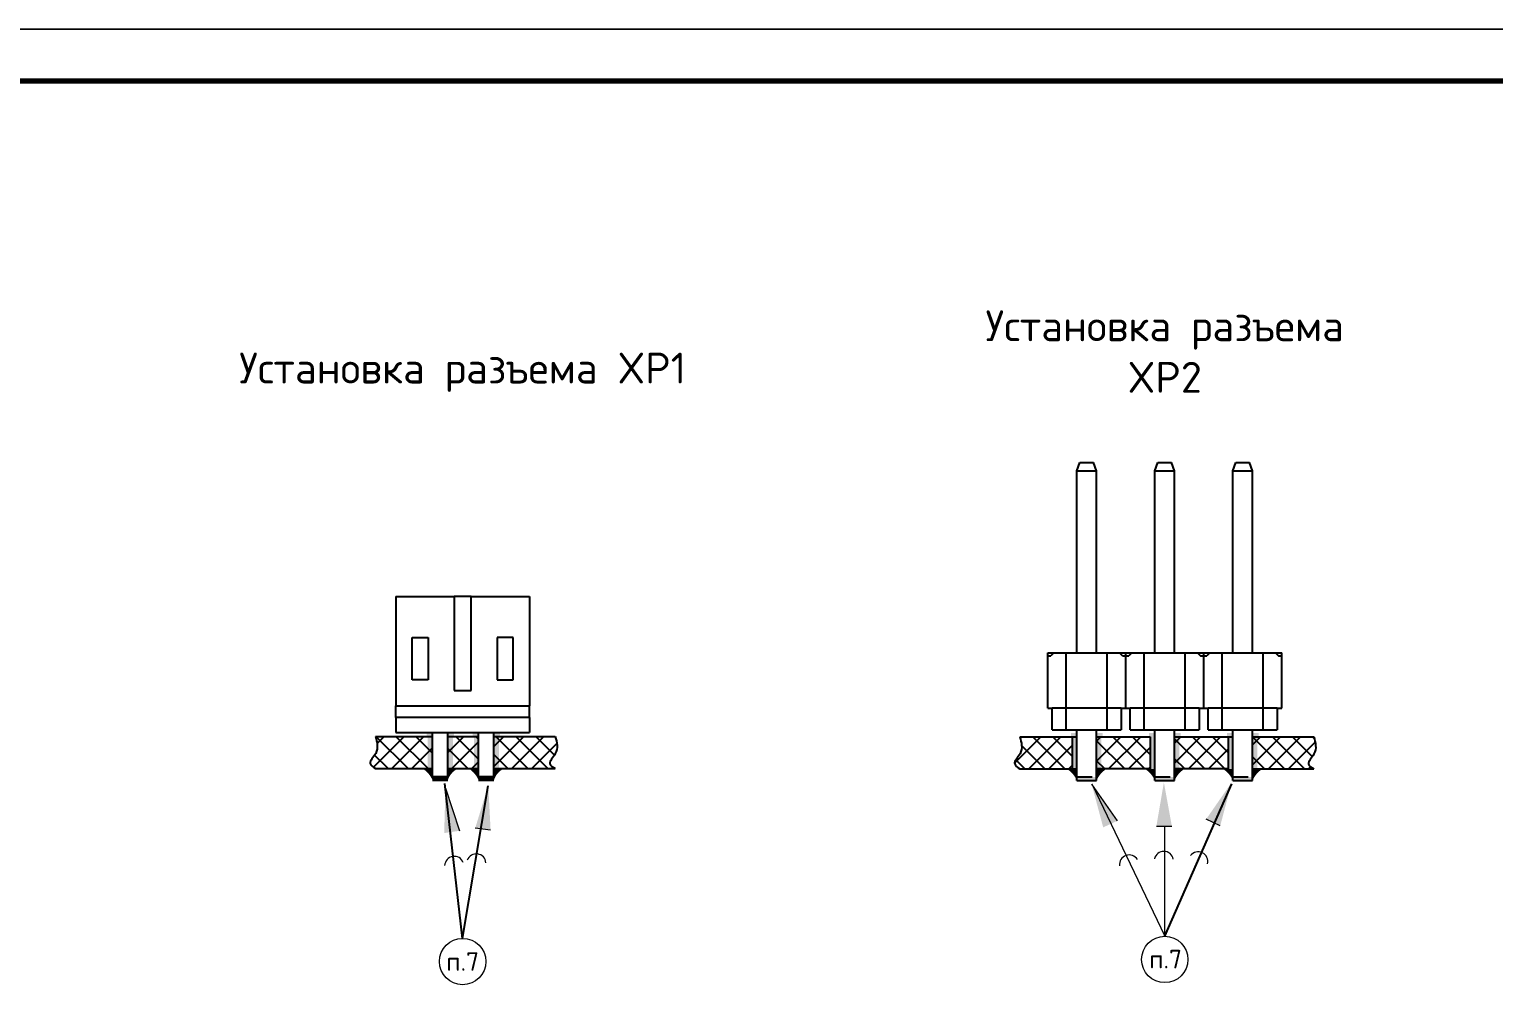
# Model space of a CAD drawing. Header units: millimetres. Extents: x -3633 to 871, y -630 to 261.
# Drawn here: x -1345.3 to -1203.1, y -252.2 to -159.4 of the extents above; entities that cross this region are included whole.
import ezdxf

# ---------------------------------------------------------------- set-up
doc = ezdxf.new("R2010")
doc.units = ezdxf.units.MM
for name, color, linetype, lineweight in [('border', 7, 'Continuous', 70), ('Text', 7, 'Continuous', 18), ('Размерные линии', 7, 'Continuous', 15), ('Сплошная тонкая', 7, 'Continuous', 20), ('Штриховка', 7, 'Continuous', 9)]:
    doc.layers.add(name, color=color, linetype=linetype, lineweight=lineweight)
doc.styles.add('Main', font='isocpeur.ttf', dxfattribs={"height": 3})
pattern_1 = [(45, (-8251.844161354886, -4123.529693134033), (-0.9698676610754686, 0.9698676610754683), []), (135, (-8251.844161354886, -4123.529693134033), (-0.9698676610754686, -0.9698676610754681), [])]

msp = doc.modelspace()

# ---------------------------------------------------------------- hatches: boundary and pattern name
at = {"layer": 'Сплошная тонкая', "lineweight": 25}
h = msp.add_hatch(dxfattribs=at)
h.set_pattern_fill('ANSI37', color=256, scale=0.432)
h.set_pattern_definition([(45, (-8210.879002553374, -4123.49786536381), (-0.9698676610754686, 0.9698676610754683), []), (135, (-8210.879002553374, -4123.49786536381), (-0.9698676610754686, -0.9698676610754681), [])])
edge = h.paths.add_edge_path()
edge.add_spline(control_points=[(-1311.673918748579, -228.1169357350718), (-1311.525830534888, -228.6699227507447), (-1311.275536946313, -229.6045623222462), (-1312.50367102221, -230.6786691339303), (-1311.904148902315, -231.0791371045186), (-1311.673918748579, -231.2329259296102)], knot_values=[0, 0, 0, 0, 1.631545412469206, 2.75758175504441, 3.459594103055427, 3.459594103055427, 3.459594103055427, 3.459594103055427], degree=3, periodic=0)
edge.add_line((-1311.673918748579, -231.2329259296102), (-1306.138861791967, -231.2329259296102))
edge.add_line((-1306.138861791967, -231.2329259296102), (-1306.138861791967, -228.1169357350718))
edge.add_line((-1306.138861791967, -228.1169357350718), (-1311.673918748579, -228.1169357350718))
h.paths.add_polyline_path([(-1304.650605050375, -231.2329259296102), (-1301.668492145714, -231.2329259296102), (-1301.668492145714, -228.1169357350718), (-1304.650605050375, -228.1169357350718)])
edge = h.paths.add_edge_path()
edge.add_spline(control_points=[(-1294.237448968909, -231.2329259296102), (-1294.461500788044, -231.0887060439413), (-1295.058756541471, -230.7042585674274), (-1293.819417447619, -229.621217083919), (-1294.06920711139, -228.6785491746052), (-1294.21802434686, -228.1169357350723)], knot_values=[0, 0, 0, 0, 0.6760124097938722, 1.802048752370093, 3.461646509503046, 3.461646509503046, 3.461646509503046, 3.461646509503046], degree=3, periodic=0)
edge.add_line((-1294.21802434686, -228.1169357350723), (-1300.177435693381, -228.1169357350718))
edge.add_line((-1300.177435693381, -228.1169357350718), (-1300.177435693381, -231.2329259296102))
edge.add_line((-1300.177435693381, -231.2329259296102), (-1294.237448968909, -231.2329259296102))
h = msp.add_hatch(color=256, dxfattribs=at)
h.dxf.hatch_style = 1
h.paths.add_polyline_path([(-1306.141661502706, -228.1132880507662), (-1306.598955798489, -228.1132880507662), (-1306.598955798489, -231.2292782453051), (-1306.141661502706, -231.2292782453051)])
h.paths.add_polyline_path([(-1306.141661502706, -227.7294667687197), (-1306.718141425382, -227.7294667687197), (-1306.718141425382, -228.1132880507662), (-1306.141661502706, -228.1132880507662)])
h.paths.add_polyline_path([(-1304.054381253442, -227.7294667687197), (-1304.650605050375, -227.7294667687197), (-1304.650605050375, -228.1132880507662), (-1304.054381253442, -228.1132880507662)])
h.paths.add_polyline_path([(-1304.152655186938, -228.1132880507662), (-1304.650605050375, -228.1132880507662), (-1304.650605050375, -231.2292782453051), (-1304.152655186938, -231.2292782453051)])
h = msp.add_hatch(color=256, dxfattribs=at)
h.dxf.hatch_style = 1
h.paths.add_polyline_path([(-1301.668492145714, -228.10875786219), (-1302.125786441495, -228.10875786219), (-1302.125786441495, -231.2247480567285), (-1301.668492145714, -231.2247480567285)])
h.paths.add_polyline_path([(-1301.668492145714, -227.7249365801435), (-1302.244972068388, -227.7249365801435), (-1302.244972068388, -228.10875786219), (-1301.668492145714, -228.10875786219)])
h.paths.add_polyline_path([(-1299.581211896449, -227.7249365801435), (-1300.177435693381, -227.7249365801435), (-1300.177435693381, -228.10875786219), (-1299.581211896449, -228.10875786219)])
h.paths.add_polyline_path([(-1299.679485829944, -228.10875786219), (-1300.177435693381, -228.10875786219), (-1300.177435693381, -231.2247480567285), (-1299.679485829944, -231.2247480567285)])
h = msp.add_hatch(dxfattribs=at)
h.set_pattern_fill('ANSI37', color=256, scale=0.432)
h.set_pattern_definition(pattern_1)
edge = h.paths.add_edge_path()
edge.add_spline(control_points=[(-1249.10024081716, -228.148763505294), (-1248.952152603469, -228.7017505209667), (-1248.701859014893, -229.6363900924687), (-1249.929993090792, -230.7104969041525), (-1249.330470970897, -231.1109648747411), (-1249.10024081716, -231.2647536998329)], knot_values=[0, 0, 0, 0, 1.63154541246921, 2.757581755045027, 3.459594103056045, 3.459594103056045, 3.459594103056045, 3.459594103056045], degree=3, periodic=0)
edge.add_line((-1249.10024081716, -231.2647536998329), (-1244.02406506235, -231.2647536998329))
edge.add_line((-1244.02406506235, -231.2647536998329), (-1244.02406506235, -228.148763505294))
edge.add_line((-1244.02406506235, -228.148763505294), (-1249.10024081716, -228.148763505294))
h.paths.add_polyline_path([(-1236.449498284507, -231.264753699832), (-1236.449498284507, -228.148763505294), (-1241.659431312303, -228.148763505294), (-1241.659431312303, -231.264753699832)])
edge = h.paths.add_edge_path()
edge.add_spline(control_points=[(-1220.570311032141, -231.2647536998329), (-1220.794362851276, -231.1205338141633), (-1221.391618604702, -230.7360863376493), (-1220.152279510852, -229.6530448541412), (-1220.402069174622, -228.7103769448281), (-1220.550886410092, -228.1487635052949)], knot_values=[0, 0, 0, 0, 0.6760124097941538, 1.802048752369358, 3.461646509502309, 3.461646509502309, 3.461646509502309, 3.461646509502309], degree=3, periodic=0)
edge.add_line((-1220.550886410092, -228.1487635052949), (-1226.510297756613, -228.148763505294))
edge.add_line((-1226.510297756613, -228.148763505294), (-1226.510297756613, -231.2647536998329))
edge.add_line((-1226.510297756613, -231.2647536998329), (-1220.570311032141, -231.2647536998329))
h = msp.add_hatch(color=256, dxfattribs=at)
h.dxf.hatch_style = 1
h.paths.add_polyline_path([(-1243.567983571288, -228.1487635052949), (-1244.02527786707, -228.1487635052949), (-1244.02527786707, -231.2647536998338), (-1243.567983571288, -231.2647536998338)])
h.paths.add_polyline_path([(-1243.567983571288, -227.7649422232485), (-1244.144463493963, -227.7649422232485), (-1244.144463493963, -228.1487635052949), (-1243.567983571288, -228.1487635052949)])
h.paths.add_polyline_path([(-1241.078103211974, -227.7649422232485), (-1241.659431312303, -227.7649422232485), (-1241.659431312303, -228.1487635052949), (-1241.078103211974, -228.1487635052949)])
h.paths.add_polyline_path([(-1241.193172653179, -228.1487635052949), (-1241.659431312303, -228.1487635052958), (-1241.659431312303, -231.2647536998338), (-1241.193172653179, -231.2647536998338)])
h = msp.add_hatch(color=256, dxfattribs=at)
h.dxf.hatch_style = 1
h.paths.add_polyline_path([(-1235.993416793444, -228.1487635052949), (-1236.450711089226, -228.1487635052949), (-1236.450711089226, -231.2647536998338), (-1235.993416793444, -231.2647536998338)])
h.paths.add_polyline_path([(-1235.993416793444, -227.7649422232485), (-1236.569896716119, -227.7649422232485), (-1236.569896716119, -228.1487635052949), (-1235.993416793444, -228.1487635052949)])
h.paths.add_polyline_path([(-1233.503536434131, -227.7649422232485), (-1234.084864534459, -227.7649422232485), (-1234.084864534459, -228.1487635052949), (-1233.503536434131, -228.1487635052949)])
h.paths.add_polyline_path([(-1233.618605875335, -228.1487635052949), (-1234.084864534459, -228.1487635052958), (-1234.084864534459, -231.2647536998338), (-1233.618605875335, -231.2647536998338)])
h = msp.add_hatch(dxfattribs=at)
h.set_pattern_fill('ANSI37', color=256, scale=0.432)
h.set_pattern_definition(pattern_1)
h.paths.add_polyline_path([(-1234.084864534459, -228.148763505294), (-1234.084864534459, -231.2647536998329), (-1228.874931506661, -231.2647536998329), (-1228.874931506661, -228.148763505294)])
h = msp.add_hatch(color=256, dxfattribs=at)
h.dxf.hatch_style = 1
h.paths.add_polyline_path([(-1228.418850015599, -228.1487635052949), (-1228.876144311381, -228.1487635052949), (-1228.876144311381, -231.2647536998338), (-1228.418850015599, -231.2647536998338)])
h.paths.add_polyline_path([(-1228.418850015599, -227.7649422232485), (-1228.995329938274, -227.7649422232485), (-1228.995329938274, -228.1487635052949), (-1228.418850015599, -228.1487635052949)])
h.paths.add_polyline_path([(-1225.928969656285, -227.7649422232485), (-1226.510297756613, -227.7649422232485), (-1226.510297756613, -228.1487635052949), (-1225.928969656285, -228.1487635052949)])
h.paths.add_polyline_path([(-1226.04403909749, -228.1487635052949), (-1226.510297756613, -228.1487635052958), (-1226.510297756613, -231.2647536998338), (-1226.04403909749, -231.2647536998338)])
h = msp.add_hatch(color=256, dxfattribs=at)
h.dxf.hatch_style = 1
h.paths.add_polyline_path([(-1304.650802888204, -232.3585307065896), (-1304.650605050375, -232.0127361175928), (-1306.138861791967, -232.0127361175928), (-1306.138861791967, -232.3585307065896)])
h = msp.add_hatch(color=256, dxfattribs=at)
h.dxf.hatch_style = 1
h.paths.add_polyline_path([(-1300.17763353121, -232.3540005180125), (-1300.177435693381, -232.0082059290166), (-1301.665692434974, -232.0082059290166), (-1301.665692434974, -232.3540005180125)])
h = msp.add_hatch(color=256, dxfattribs=at)
h.dxf.hatch_style = 1
h.paths.add_polyline_path([(-1241.659530231218, -232.3940061611183), (-1241.659332393389, -232.0482115721225), (-1243.565183860549, -232.0482115721215), (-1243.565183860549, -232.3940061611183)])
h = msp.add_hatch(color=256, dxfattribs=at)
h.dxf.hatch_style = 1
h.paths.add_polyline_path([(-1234.084963453374, -232.3940061611183), (-1234.084765615546, -232.0482115721225), (-1235.990617082705, -232.0482115721215), (-1235.990617082705, -232.3940061611183)])
h = msp.add_hatch(color=256, dxfattribs=at)
h.dxf.hatch_style = 1
h.paths.add_polyline_path([(-1226.510396675529, -232.3940061611183), (-1226.510198837699, -232.0482115721225), (-1228.41605030486, -232.0482115721215), (-1228.41605030486, -232.3940061611183)])
at = {"layer": 'Штриховка'}
h = msp.add_hatch(color=256, dxfattribs=at)
h.dxf.hatch_style = 1
edge = h.paths.add_edge_path()
edge.add_line((-1306.138861791967, -232.3585307065896), (-1306.141661502707, -231.2292782453053))
edge.add_line((-1306.141661502706, -231.2292782453051), (-1307.097492039275, -231.2292782453051))
edge.add_arc((-1308.436444726327, -233.3374446326488), 2.497430642659157, 23.077035387419812, 57.57928104109391, ccw=False)
h = msp.add_hatch(color=256, dxfattribs=at)
h.dxf.hatch_style = 1
edge = h.paths.add_edge_path()
edge.add_line((-1304.650897414462, -232.3585307065896), (-1304.650266051541, -231.2292782453053))
edge.add_line((-1304.650266051541, -231.2292782453051), (-1303.694435514973, -231.2292782453051))
edge.add_arc((-1302.825626208535, -232.9348297573065), 1.914088705114185, 116.9943298679203, 162.477354066519)
h = msp.add_hatch(color=256, dxfattribs=at)
h.dxf.hatch_style = 1
edge = h.paths.add_edge_path()
edge.add_line((-1301.665692434974, -232.3540005180125), (-1301.668492145713, -231.2247480567282))
edge.add_line((-1301.668492145714, -231.2247480567285), (-1302.624322682282, -231.2247480567285))
edge.add_arc((-1303.963275369327, -233.3329144440677), 2.497430642651852, 23.077035387369108, 57.579281041147624, ccw=False)
h = msp.add_hatch(color=256, dxfattribs=at)
h.dxf.hatch_style = 1
edge = h.paths.add_edge_path()
edge.add_line((-1300.177728057468, -232.3540005180125), (-1300.177096694547, -231.2247480567282))
edge.add_line((-1300.177096694547, -231.2247480567285), (-1299.221266157979, -231.2247480567285))
edge.add_arc((-1298.352456851541, -232.9302995687303), 1.914088705114185, 116.9943298679203, 162.477354066519)
h = msp.add_hatch(color=256, dxfattribs=at)
h.dxf.hatch_style = 1
edge = h.paths.add_edge_path()
edge.add_line((-1243.565183860549, -232.3940061611183), (-1243.567983571288, -231.264753699834))
edge.add_line((-1243.567983571288, -231.2647536998338), (-1244.523814107856, -231.2647536998338))
edge.add_arc((-1245.862766794909, -233.3729200871776), 2.497430642659157, 23.077035387419812, 57.57928104109391, ccw=False)
h = msp.add_hatch(color=256, dxfattribs=at)
h.dxf.hatch_style = 1
edge = h.paths.add_edge_path()
edge.add_line((-1241.662231023042, -232.3940061611183), (-1241.659431312303, -231.264753699834))
edge.add_line((-1241.659431312303, -231.2647536998338), (-1240.703600775735, -231.2647536998338))
edge.add_arc((-1239.364648088683, -233.3729200871776), 2.497430642659157, 482.4207189589061, 516.9229646125801)
h = msp.add_hatch(color=256, dxfattribs=at)
h.dxf.hatch_style = 1
edge = h.paths.add_edge_path()
edge.add_line((-1235.990617082705, -232.3940061611183), (-1235.993416793444, -231.264753699834))
edge.add_line((-1235.993416793444, -231.2647536998338), (-1236.949247330012, -231.2647536998338))
edge.add_arc((-1238.288200017065, -233.3729200871776), 2.497430642659157, 23.077035387419812, 57.57928104109391, ccw=False)
h = msp.add_hatch(color=256, dxfattribs=at)
h.dxf.hatch_style = 1
edge = h.paths.add_edge_path()
edge.add_line((-1234.087664245199, -232.3940061611183), (-1234.084864534459, -231.264753699834))
edge.add_line((-1234.084864534459, -231.2647536998338), (-1233.129033997891, -231.2647536998338))
edge.add_arc((-1231.790081310839, -233.3729200871776), 2.497430642659157, 482.4207189589061, 516.9229646125801)
h = msp.add_hatch(color=256, dxfattribs=at)
h.dxf.hatch_style = 1
edge = h.paths.add_edge_path()
edge.add_line((-1228.41605030486, -232.3940061611183), (-1228.418850015599, -231.264753699834))
edge.add_line((-1228.418850015599, -231.2647536998338), (-1229.374680552167, -231.2647536998338))
edge.add_arc((-1230.713633239218, -233.3729200871776), 2.497430642659157, 23.077035387419812, 57.57928104109391, ccw=False)
h = msp.add_hatch(color=256, dxfattribs=at)
h.dxf.hatch_style = 1
edge = h.paths.add_edge_path()
edge.add_line((-1226.513097467353, -232.3940061611183), (-1226.510297756613, -231.264753699834))
edge.add_line((-1226.510297756613, -231.2647536998338), (-1225.554467220045, -231.2647536998338))
edge.add_arc((-1224.215514532994, -233.3729200871776), 2.497430642659157, 482.4207189589061, 516.9229646125801)
h = msp.add_hatch(color=256, dxfattribs=at)
h.dxf.hatch_style = 1
h.paths.add_polyline_path([(-1304.884600524627, -233.141357010858), (-1305.004319385312, -237.4868742908793), (-1304.255790664465, -237.3760487920367)])
h.paths.add_polyline_path([(-1304.884600524627, -233.141357010858), (-1304.255790664465, -237.3760487920372), (-1303.510845011645, -237.2657537942823)])
h = msp.add_hatch(color=256, dxfattribs=at)
h.dxf.hatch_style = 1
h.paths.add_polyline_path([(-1300.725925951847, -232.8674532503001), (-1301.996969854349, -237.0246518785216), (-1301.245922794282, -237.116879047473)])
h.paths.add_polyline_path([(-1300.725925951847, -232.8674532503001), (-1301.245922794282, -237.116879047473), (-1300.498470857065, -237.2086647420879)])
h = msp.add_hatch(color=256, dxfattribs=at)
h.dxf.hatch_style = 1
h.paths.add_polyline_path([(-1242.134616803291, -232.7350295346682), (-1241.013183343672, -236.9350581098342), (-1240.327109458341, -236.6158713917625)])
h.paths.add_polyline_path([(-1242.134616803291, -232.7350295346682), (-1240.32710945834, -236.6158713917625), (-1239.644319681332, -236.298212561253)])
h = msp.add_hatch(color=256, dxfattribs=at)
h.dxf.hatch_style = 1
h.paths.add_polyline_path([(-1235.119680591814, -232.5613715777636), (-1235.851802773769, -236.846444523148), (-1235.09512491906, -236.8424244086405)])
h.paths.add_polyline_path([(-1235.119680591814, -232.5613715777636), (-1235.095124919059, -236.8424244086405), (-1234.342069140769, -236.8384235376743)])
h = msp.add_hatch(color=256, dxfattribs=at)
h.dxf.hatch_style = 1
h.paths.add_polyline_path([(-1228.538808525997, -232.5713091786074), (-1231.016493340614, -236.1432737635373), (-1230.32929533749, -236.4600330437961)])
h.paths.add_polyline_path([(-1228.538808525997, -232.5713091786074), (-1230.32929533749, -236.460033043797), (-1229.645386823634, -236.7752760561866)])

# ---------------------------------------------------------------- linework, layer by layer
at = {"layer": 'border', "lineweight": 18}
for p, q in [((-1644.795204039454, -159.4498392877624), (-1050.795204039454, -159.4498392877622)), ((-1050.795204039454, -159.4498392877622), (-1644.795204039454, -159.4498392877624)), ((-1489.795204039454, -159.4498392877626), (-1069.795204039454, -159.4498392877626)), ((-1050.795204039454, -159.4498392877626), (-1347.795204039454, -159.4498392877626))]:
    msp.add_line(p, q, dxfattribs=at)
at = {"layer": 'border', "lineweight": 70}
msp.add_line((-1624.795204039454, -164.4498392877624), (-1055.795204039454, -164.4498392877626), dxfattribs=at)
at = {"layer": 'Размерные линии'}
for p, q in [((-1304.884600524627, -233.141357010858, 6.69042828988679e-09), (-1303.510845011645, -237.2657537942823, 6.689672236479387e-09)), ((-1242.134616803291, -232.7350295346682, -1.144766464772809e-08), (-1239.644319681332, -236.298212561253, -1.144875851785181e-08)), ((-1242.130670834346, -232.7201851768259, -9.895804295714541e-09), (-1235.039140676987, -247.5070786060537, -3.621427597806803e-09)), ((-1300.498470857065, -237.2086647420879, 9.67944618810439e-09), (-1301.996969854349, -237.0246518785216, 9.679485579829023e-09)), ((-1234.342069140769, -236.8384235376743, -5.293910208884037e-09), (-1235.851802773769, -236.846444523148, -5.293867418049407e-09)), ((-1235.039140676987, -247.5070786060537, -3.621427597806803e-09), (-1235.039140676987, -236.8421269728656, -3.621427597806803e-09)), ((-1229.645386823634, -236.7752760561866, -6.15725407216677e-09), (-1231.016493340614, -236.1432737635373, -6.157253223841716e-09))]:
    msp.add_line(p, q, dxfattribs=at)
for centre in [(-1303.212960044557, -249.9585362400339, 9.672510604569671e-09), (-1235.039140676987, -249.7570786060537, -3.621427597806803e-09)]:
    msp.add_circle(centre, 2.25, dxfattribs=at)
for centre, radius, start, end in [((-1304.027781660442, -240.6819177506486, 8.330056231644253e-09), 0.9329887965319561, 21.0606638871201, 177.567831787913), ((-1301.886977001773, -240.4387487513741, 6.799830021753085e-09), 0.9329887965321396, 3.631554494009013, 160.1387223948607), ((-1238.489341576759, -240.5409279154705, -8.172502242866817e-09), 0.9329887965319963, 31.05834160146236, 187.5655095022721), ((-1235.124246018862, -240.1952116155012, -8.173653594190052e-09), 0.9329887965319963, 10.93672088925973, 167.443888790065), ((-1231.79163484511, -240.2428810445449, -8.17474954957947e-09), 0.9329887965319961, 346.1860607570679, 142.693228657877)]:
    msp.add_arc(centre, radius, start, end, dxfattribs=at)
at = {"layer": 'Сплошная тонкая', "linetype": 'Continuous', "lineweight": 25, "extrusion": (-2.220446049250313e-16, 1, -2.220446049250312e-16)}
for p, q in [((-1243.567983571288, -202.3238732290952, -3.621427597806803e-09), (-1243.269772293857, -201.504544442314, -3.621427597806803e-09)), ((-1243.269772293857, -201.504544442314, -3.621427597806803e-09), (-1241.957642615806, -201.504544442314, -3.621427597806803e-09)), ((-1241.659431312303, -202.3238732290952, -3.621427597806803e-09), (-1241.957642615803, -201.504544442314, -3.621427597806803e-09)), ((-1235.993416793443, -202.3238732290952, -3.621427597806803e-09), (-1235.695205516012, -201.504544442314, -3.621427597806803e-09)), ((-1235.695205516012, -201.504544442314, -3.621427597806803e-09), (-1234.383075837961, -201.504544442314, -3.621427597806803e-09)), ((-1234.08486453446, -202.3238732290952, -3.621427597806803e-09), (-1234.383075837959, -201.504544442314, -3.621427597806803e-09)), ((-1228.418850015599, -202.3238732290952, -3.621427597806803e-09), (-1228.120638738169, -201.504544442314, -3.621427597806803e-09)), ((-1228.120638738169, -201.504544442314, -3.621427597806803e-09), (-1226.808509060116, -201.504544442314, -3.621427597806803e-09)), ((-1226.510297756616, -202.3238732290952, -3.621427597806803e-09), (-1226.808509060116, -201.504544442314, -3.621427597806803e-09)), ((-1243.567983571288, -202.3238732290952, -3.621427597806803e-09), (-1241.659431312303, -202.3238732290952, -3.621427597806803e-09)), ((-1243.567983571288, -219.9936444512246, -3.621427597806803e-09), (-1243.567983571288, -202.3238732290952, -3.621427597806803e-09)), ((-1241.659431312303, -219.9936444512246, -3.621427597806803e-09), (-1241.659431312303, -202.3238732290952, -3.621427597806803e-09)), ((-1235.993416793443, -202.3238732290952, -3.621427597806803e-09), (-1234.08486453446, -202.3238732290952, -3.621427597806803e-09)), ((-1235.993416793443, -219.9936444512246, -3.621427597806803e-09), (-1235.993416793443, -202.3238732290952, -3.621427597806803e-09)), ((-1234.08486453446, -219.9936444512246, -3.621427597806803e-09), (-1234.08486453446, -202.3238732290952, -3.621427597806803e-09)), ((-1228.418850015599, -219.9936444512246, -3.621427597806803e-09), (-1228.418850015599, -202.3238732290952, -3.621427597806803e-09)), ((-1228.418850015599, -202.3238732290952, -3.621427597806803e-09), (-1226.510297756616, -202.3238732290952, -3.621427597806803e-09)), ((-1226.510297756616, -219.9936444512246, -3.621427597806803e-09), (-1226.510297756616, -202.3238732290952, -3.621427597806803e-09)), ((-1246.400990785093, -219.9936444512246, -3.621427597806803e-09), (-1244.611722964086, -219.9936444512246, -3.621427597806803e-09)), ((-1246.400990785093, -225.3614476796183, -3.621427597806803e-09), (-1246.400990785093, -219.9936444512246, -3.621427597806803e-09)), ((-1246.400990813773, -220.2918557416911, -3.621427597806803e-09), (-1246.102779523305, -220.2918557416911, -3.621427597806803e-09)), ((-1245.804568219803, -219.9936444512246, -3.621427597806803e-09), (-1246.102779523305, -220.2918557416911, -3.621427597806803e-09)), ((-1244.611722964086, -219.9936444512246, -3.621427597806803e-09), (-1240.615691671837, -219.9936444512246, -3.621427597806803e-09)), ((-1244.611722964086, -227.4489267128824, -3.621427597806803e-09), (-1244.611722964086, -219.9936444512246, -3.621427597806803e-09)), ((-1240.615691671837, -219.9936444512246, -3.621427597806803e-09), (-1238.826424007251, -219.9936444512246, -3.621427597806803e-09)), ((-1240.615691671837, -227.4489267128824, -3.621427597806803e-09), (-1240.615691671837, -219.9936444512246, -3.621427597806803e-09)), ((-1239.124635326392, -220.2918557416911, -3.621427597806803e-09), (-1239.422846603826, -219.9936444512246, -3.621427597806803e-09)), ((-1239.124635326392, -220.2918557416911, -3.621427597806803e-09), (-1238.528212745461, -220.2918557416911, -3.621427597806803e-09)), ((-1238.826424007251, -219.9936444512246, -3.621427597806803e-09), (-1237.037156186242, -219.9936444512246, -3.621427597806803e-09)), ((-1238.826424007251, -225.3614476796183, -3.621427597806803e-09), (-1238.826424007251, -219.9936444512246, -3.621427597806803e-09)), ((-1238.230001441958, -219.9936444512246, -3.621427597806803e-09), (-1238.528212745461, -220.2918557416911, -3.621427597806803e-09)), ((-1237.037156186242, -219.9936444512246, -3.621427597806803e-09), (-1233.041124893993, -219.9936444512246, -3.621427597806803e-09)), ((-1237.037156186242, -227.4489267128824, -3.621427597806803e-09), (-1237.037156186242, -219.9936444512246, -3.621427597806803e-09)), ((-1233.041124893993, -219.9936444512246, -3.621427597806803e-09), (-1231.251857229406, -219.9936444512246, -3.621427597806803e-09)), ((-1233.041124893993, -227.4489267128824, -3.621427597806803e-09), (-1233.041124893993, -219.9936444512246, -3.621427597806803e-09)), ((-1231.848279825981, -219.9936444512246, -3.621427597806803e-09), (-1231.550068548549, -220.2918557416911, -3.621427597806803e-09)), ((-1231.550068548549, -220.2918557416911, -3.621427597806803e-09), (-1230.953645967618, -220.2918557416911, -3.621427597806803e-09)), ((-1231.251857229406, -219.9936444512246, -3.621427597806803e-09), (-1229.462589408397, -219.9936444512246, -3.621427597806803e-09)), ((-1231.251857229406, -225.3614476796183, -3.621427597806803e-09), (-1231.251857229406, -219.9936444512246, -3.621427597806803e-09)), ((-1230.655434664115, -219.9936444512246, -3.621427597806803e-09), (-1230.953645967618, -220.2918557416911, -3.621427597806803e-09)), ((-1229.462589408397, -219.9936444512246, -3.621427597806803e-09), (-1225.466558116148, -219.9936444512246, -3.621427597806803e-09)), ((-1229.462589408397, -227.4489267128824, -3.621427597806803e-09), (-1229.462589408397, -219.9936444512246, -3.621427597806803e-09)), ((-1225.466558116148, -219.9936444512246, -3.621427597806803e-09), (-1223.677290451561, -219.9936444512246, -3.621427597806803e-09)), ((-1225.466558116148, -227.4489267128824, -3.621427597806803e-09), (-1225.466558116148, -219.9936444512246, -3.621427597806803e-09)), ((-1224.273713048138, -219.9936444512246, -3.621427597806803e-09), (-1223.975501770705, -220.2918557416911, -3.621427597806803e-09)), ((-1223.975501770705, -220.2918557416911, -3.621427597806803e-09), (-1223.677290480239, -220.2918557416911, -3.621427597806803e-09)), ((-1223.677290451561, -225.3614476796183, -3.621427597806803e-09), (-1223.677290451561, -219.9936444512246, -3.621427597806803e-09)), ((-1246.400990785093, -225.3614476796183, -3.621427597806803e-09), (-1245.953673829843, -225.3614476796183, -3.621427597806803e-09)), ((-1245.953673829843, -227.4489267128824, -3.621427597806803e-09), (-1245.953673829843, -225.3614476796183, -3.621427597806803e-09)), ((-1239.273740923397, -225.3614476796183, -3.621427597806803e-09), (-1245.953673829843, -225.3614476796183, -3.621427597806803e-09)), ((-1239.273740923397, -225.3614476796183, -3.621427597806803e-09), (-1238.826424007251, -225.3614476796183, -3.621427597806803e-09)), ((-1239.273740923397, -225.3614476796183, -3.621427597806803e-09), (-1239.273740923397, -227.4489267128824, -3.621427597806803e-09)), ((-1238.826424007251, -225.3614476796183, -3.621427597806803e-09), (-1238.379107051997, -225.3614476796183, -3.621427597806803e-09)), ((-1238.379107051997, -227.4489267128824, -3.621427597806803e-09), (-1238.379107051997, -225.3614476796183, -3.621427597806803e-09)), ((-1231.699174145552, -225.3614476796183, -3.621427597806803e-09), (-1238.379107051997, -225.3614476796183, -3.621427597806803e-09)), ((-1231.699174145552, -225.3614476796183, -3.621427597806803e-09), (-1231.251857229406, -225.3614476796183, -3.621427597806803e-09)), ((-1231.699174145552, -225.3614476796183, -3.621427597806803e-09), (-1231.699174145552, -227.4489267128824, -3.621427597806803e-09)), ((-1231.251857229406, -225.3614476796183, -3.621427597806803e-09), (-1230.804540274155, -225.3614476796183, -3.621427597806803e-09)), ((-1230.804540274155, -227.4489267128824, -3.621427597806803e-09), (-1230.804540274155, -225.3614476796183, -3.621427597806803e-09)), ((-1224.124607367707, -225.3614476796183, -3.621427597806803e-09), (-1230.804540274155, -225.3614476796183, -3.621427597806803e-09)), ((-1224.124607367707, -225.3614476796183, -3.621427597806803e-09), (-1223.677290451561, -225.3614476796183, -3.621427597806803e-09)), ((-1224.124607367707, -225.3614476796183, -3.621427597806803e-09), (-1224.124607367707, -227.4489267128824, -3.621427597806803e-09)), ((-1245.953673829843, -227.4489267128824, -3.621427597806803e-09), (-1244.611722964086, -227.4489267128824, -3.621427597806803e-09)), ((-1244.611722964086, -227.4489267128824, -3.621427597806803e-09), (-1240.615691671837, -227.4489267128824, -3.621427597806803e-09)), ((-1243.565183860549, -232.394006161117, -3.620977366672829e-09), (-1243.567983571288, -227.4489267128824, -3.621427597806803e-09)), ((-1241.659431312303, -232.3940061611161, -3.621265241871974e-09), (-1241.659431312303, -227.4489267128824, -3.621427597806803e-09)), ((-1240.615691671837, -227.4489267128824, -3.621427597806803e-09), (-1239.273740923397, -227.4489267128824, -3.621427597806803e-09)), ((-1238.379107051997, -227.4489267128824, -3.621427597806803e-09), (-1237.037156186242, -227.4489267128824, -3.621427597806803e-09)), ((-1237.037156186242, -227.4489267128824, -3.621427597806803e-09), (-1233.041124893993, -227.4489267128824, -3.621427597806803e-09)), ((-1235.990617082705, -232.394006161117, -3.620977366672829e-09), (-1235.993416793444, -227.4489267128824, -3.621427597806803e-09)), ((-1234.084864534459, -232.3940061611161, -3.621265241871974e-09), (-1234.084864534459, -227.4489267128824, -3.621427597806803e-09)), ((-1233.041124893993, -227.4489267128824, -3.621427597806803e-09), (-1231.699174145552, -227.4489267128824, -3.621427597806803e-09)), ((-1230.804540274155, -227.4489267128824, -3.621427597806803e-09), (-1229.462589408397, -227.4489267128824, -3.621427597806803e-09)), ((-1229.462589408397, -227.4489267128824, -3.621427597806803e-09), (-1225.466558116148, -227.4489267128824, -3.621427597806803e-09)), ((-1228.41605030486, -232.394006161117, -3.620977366672829e-09), (-1228.418850015599, -227.4489267128824, -3.621427597806803e-09)), ((-1226.510297756613, -232.3940061611161, -3.621265241871974e-09), (-1226.510297756613, -227.4489267128824, -3.621427597806803e-09)), ((-1225.466558116148, -227.4489267128824, -3.621427597806803e-09), (-1224.124607367707, -227.4489267128824, -3.621427597806803e-09)), ((-1304.650605050375, -232.0163838018989, 1.25502202376417e-08), (-1304.650605050375, -227.7331142835683, 1.25502202376417e-08)), ((-1301.668492145714, -232.0163836324282, 1.255067136618945e-08), (-1301.668492145714, -227.7331141140976, 1.255067136618945e-08)), ((-1300.177435693381, -231.9989277404852, 9.672513537812428e-09), (-1300.177435693381, -227.7156582221546, 9.672513537812428e-09)), ((-1300.177435693381, -232.0163836324409, 1.25502202376417e-08), (-1300.177435693381, -227.7331141141103, 1.25502202376417e-08)), ((-1243.567983571288, -231.264753699832, -2.581679446110851e-09), (-1243.567983571288, -227.7649420537905, -3.621427648150415e-09)), ((-1235.993416793444, -231.264753699832, -2.581679446110852e-09), (-1235.993416793444, -227.7649420537905, -3.621427648150415e-09)), ((-1228.418850015599, -231.264753699832, -2.581679446110851e-09), (-1228.418850015599, -227.7649420537905, -3.621427648150415e-09)), ((-1243.567983571288, -232.394006161117, -3.621265241873223e-09), (-1241.659431312303, -232.394006161117, -3.621265241873223e-09)), ((-1235.993416793444, -232.394006161117, -3.621265241873223e-09), (-1234.084864534459, -232.394006161117, -3.621265241873223e-09)), ((-1228.418850015599, -232.394006161117, -3.621265241873223e-09), (-1226.510297756613, -232.394006161117, -3.621265241873223e-09))]:
    msp.add_line(p, q, dxfattribs=at)
at = {"layer": 'Сплошная тонкая', "linetype": 'Continuous', "lineweight": 25, "extrusion": (1.224646799147353e-16, 1, -2.220446049250313e-16)}
for p, q in [((-1309.7079704744, -214.5054674390931, 9.672510604569757e-09), (-1309.7079704744, -225.1434495559356, 9.672512966676293e-09)), ((-1309.7079704744, -214.5054674390931, 9.672510604569757e-09), (-1304.038596930003, -214.5054674390931, 9.672510604569757e-09)), ((-1304.038596930003, -214.5054674390931, 9.672510604569757e-09), (-1304.038596930003, -223.6456685532544, 9.672512634102102e-09)), ((-1302.387323159111, -214.5054670445115, 9.672510604569671e-09), (-1304.038596930003, -214.5054670445115, 9.672510604569671e-09)), ((-1302.387323082119, -214.5054674390931, 9.672510604569757e-09), (-1296.717949537721, -214.5054674390931, 9.672510604569757e-09)), ((-1302.387323082119, -223.6456685532544, 9.672512634102102e-09), (-1302.387323082119, -214.5054674390931, 9.672510604569757e-09)), ((-1296.717949537721, -214.5054674390931, 9.672510604569757e-09), (-1296.717949537721, -225.1434495559356, 9.672512966676293e-09)), ((-1308.116688977222, -222.6073647072471, 9.672512403552335e-09), (-1308.116688977222, -218.5022591382963, 9.672511492035792e-09)), ((-1308.116688977222, -218.5022591382963, 9.672511492035792e-09), (-1306.570203870659, -218.5022591382963, 9.672511492035792e-09)), ((-1306.570203870659, -218.5022591382963, 9.672511492035792e-09), (-1306.570203870659, -222.6073647072471, 9.672512403552335e-09)), ((-1299.855716141462, -218.5022591382963, 9.672511492035792e-09), (-1299.855716141462, -222.6073647072471, 9.672512403552335e-09)), ((-1298.309231034899, -218.5022591382963, 9.672511492035792e-09), (-1299.855716141462, -218.5022591382963, 9.672511492035792e-09)), ((-1298.309231034899, -222.6073647072471, 9.672512403552335e-09), (-1298.309231034899, -218.5022591382963, 9.672511492035792e-09)), ((-1306.570203870659, -222.6073647072471, 9.672512403552335e-09), (-1308.116688977222, -222.6073647072471, 9.672512403552335e-09)), ((-1299.855716141462, -222.6073647072471, 9.672512403552335e-09), (-1298.309231034899, -222.6073647072471, 9.672512403552335e-09)), ((-1304.038596930003, -223.6456685532544, 9.672512634102102e-09), (-1302.387323082119, -223.6456685532544, 9.672512634102102e-09)), ((-1309.707970523655, -226.2603059907924, 9.67251321466824e-09), (-1309.707970523655, -225.1434495313079, 9.67251296667629e-09)), ((-1309.7079704744, -225.1434495559356, 9.672512966676293e-09), (-1296.717949537721, -225.1434495559356, 9.672512966676293e-09)), ((-1296.717949586978, -226.2603059907924, 9.67251321466824e-09), (-1296.717949586978, -225.1434495313079, 9.67251296667629e-09)), ((-1309.7079704744, -226.2603060154206, 9.672513214668245e-09), (-1309.7079704744, -227.7156582221564, 9.672513537821352e-09)), ((-1296.717949537721, -226.2603060154206, 9.672513214668245e-09), (-1309.7079704744, -226.2603060154206, 9.672513214668245e-09)), ((-1296.717949537721, -226.2603060154206, 9.672513214668245e-09), (-1296.717949537721, -227.7156582221564, 9.672513537821352e-09)), ((-1309.7079704744, -227.7156582221564, 9.672513537821352e-09), (-1296.717949537721, -227.7156582221564, 9.672513537821352e-09))]:
    msp.add_line(p, q, dxfattribs=at)
at = {"layer": 'Сплошная тонкая', "lineweight": 25}
for p, q in [((-1311.673918748579, -228.1169357350718, 9.676106793940753e-09), (-1306.138861791967, -228.1169357350718, 9.941058845775666e-09)), ((-1306.138861791967, -232.0163838018989, 1.255067051911929e-08), (-1306.138861791967, -227.7156582221564, 9.672513537821673e-09)), ((-1304.650605050375, -228.1169357350718, 9.673981846019342e-09), (-1301.668492145712, -228.1169357350718, 9.673079588923835e-09)), ((-1300.177435693381, -228.1169357350718, 1.255022023764172e-08), (-1294.21802434686, -228.1169357350723, 1.254841718009684e-08)), ((-1249.10024081716, -228.148763505294, -6.495541091851363e-09), (-1243.567983571288, -228.148763505294, -6.49721491122502e-09)), ((-1244.02406506235, -228.1340551008279, -6.497076920889109e-09), (-1244.02406506235, -231.264753699832, -6.497076920889109e-09)), ((-1241.659431312303, -228.148763505294, -6.497792355766144e-09), (-1236.449498284507, -228.148763505294, -6.497076920889169e-09)), ((-1236.449498284507, -228.1340551008279, -6.49707692088911e-09), (-1236.449498284507, -231.264753699832, -6.49707692088911e-09)), ((-1234.08486453446, -228.148763505294, -3.621404620884514e-09), (-1228.418850015599, -228.148763505294, -3.507399321923317e-09)), ((-1228.874931506661, -228.1340551008279, -6.497076920889109e-09), (-1228.874931506661, -231.264753699832, -6.497076920889109e-09)), ((-1226.510297756613, -228.148763505294), (-1220.550886410092, -228.1487635052949)), ((-1311.673918748579, -231.2329259296102, 9.676106793940753e-09), (-1306.138861791967, -231.2329259296102, 1.202636021852917e-08)), ((-1304.650605050375, -231.2329259296102, 1.255022023764187e-08), (-1301.668492145712, -231.2329259296102, 1.255067136628541e-08)), ((-1300.201581532689, -231.2329259296102, 1.255022754311792e-08), (-1294.230760167155, -231.2329259296102, 1.254842103339971e-08)), ((-1249.10024081716, -231.2647536998329, -6.495541091851363e-09), (-1243.567983571288, -231.2647536998329, -6.49721491122502e-09)), ((-1236.449498284507, -231.264753699832, -6.49707692088911e-09), (-1241.659431312303, -231.264753699832, -3.621302317280027e-09)), ((-1228.874931506661, -231.2647536998329, -6.497076920891514e-09), (-1234.08486453446, -231.2647536998329, -3.621302317280997e-09)), ((-1226.534443595922, -231.2647536998329), (-1220.563622230388, -231.2647536998329)), ((-1304.650605050375, -232.0163838018989, 1.25502202376417e-08), (-1306.138861791967, -232.0163838018989, 1.255067051911929e-08)), ((-1306.138861791967, -232.3585307065882, 1.255067051911929e-08), (-1304.650897414462, -232.3585307065882, 1.25502203260983e-08)), ((-1303.212960044557, -247.7085362400339, 9.672510604569671e-09), (-1304.955964140439, -232.6777312534668, 6.800834859929758e-09)), ((-1303.212960044557, -247.7085362400339, 9.672510604569671e-09), (-1300.724664564858, -232.8915281020754, 9.679853151615775e-09)), ((-1300.177435693381, -232.0163836324409, 1.25502202376417e-08), (-1301.665692434974, -232.0163836324409, 1.255067051911929e-08)), ((-1301.665692434974, -232.3540005180121, 1.255067051911929e-08), (-1300.177728057468, -232.3540005180121, 1.25502203260983e-08)), ((-1242.076927118957, -232.0482115721211, -3.621427648150415e-09), (-1243.565183860549, -232.0482115721211, -3.620977366672829e-09)), ((-1243.565183860549, -232.394006161117, -3.620977366672829e-09), (-1242.077219483043, -232.394006161117, -3.621427559693814e-09)), ((-1234.502360341113, -232.0482115721211, -3.621427648150415e-09), (-1235.990617082705, -232.0482115721211, -3.620977366672829e-09)), ((-1235.990617082705, -232.394006161117, -3.620977366672829e-09), (-1234.5026527052, -232.394006161117, -3.621427559693814e-09)), ((-1235.039140676987, -247.5070786060537, -3.621427597806803e-09), (-1228.516847501269, -232.7201853462834, -5.293980703212868e-09)), ((-1226.927793563267, -232.0482115721211, -3.621427648150415e-09), (-1228.41605030486, -232.0482115721211, -3.620977366672829e-09)), ((-1228.41605030486, -232.394006161117, -3.620977366672829e-09), (-1226.928085927354, -232.394006161117, -3.621427559693814e-09))]:
    msp.add_line(p, q, dxfattribs=at)
for points in [[(-1311.673918748579, -228.1169357350718, 9.676106793940753e-09), (-1311.659953118541, -229.7484213752559, 1.25925711771492e-08), (-1312.180493284816, -230.7469181354381, 1.259294417801631e-08), (-1311.673918748579, -231.2329259296102, 9.676106793940753e-09)], [(-1294.21802434686, -228.1169357350723, 1.254841718009684e-08), (-1294.214221921059, -229.7765291361916, 1.546488463824693e-08), (-1294.734762087335, -230.7750258963747, 1.546525763911403e-08), (-1294.237448968909, -231.2329259296102, 1.254842305713893e-08)], [(-1249.10024081716, -228.148763505294, -6.495541091851363e-09), (-1249.086275187122, -229.7802491454781, -3.579076708642912e-09), (-1249.606815353397, -230.7787459056608, -3.578703707775809e-09), (-1249.10024081716, -231.2647536998329, -6.495541091851363e-09)], [(-1220.550886410092, -228.1487635052949), (-1220.547083984291, -229.8083569064142, 2.170966479539975e-09), (-1221.067624150567, -230.8068536665965, 2.171339480407078e-09), (-1220.570311032141, -231.2647536998329)]]:
    msp.add_spline(points, degree=3, dxfattribs=at)

# ---------------------------------------------------------------- texts
at = {"layer": 'Text', "char_height": 3, "attachment_point": 8, "style": 'Main'}
for s, width, insert in [('\\pxqc;Установка разъема XP2', 39.32463340278838, (-1235.039140676987, -194.7372736465759, -3.621427597806803e-09)), ('\\pxqc;Установка разъема XP1', 46.11870841021619, (-1303.212960044557, -194.6541745787817, 9.672510604569671e-09))]:
    msp.add_mtext_dynamic_manual_height_columns(s, width=width, gutter_width=30, heights=[0], dxfattribs=dict(at, insert=insert))
at = {"layer": 'Размерные линии', "char_height": 1.8, "attachment_point": 5, "style": 'Main'}
for insert in [(-1234.954932184002, -249.7209481176683), (-1303.212960044557, -249.9585362400339, 9.672510604569671e-09)]:
    msp.add_mtext_dynamic_manual_height_columns('\\pxqc;п.7', width=2.166949885010763, gutter_width=27, heights=[0], dxfattribs=dict(at, insert=insert))

doc.saveas('drawing.dxf')
